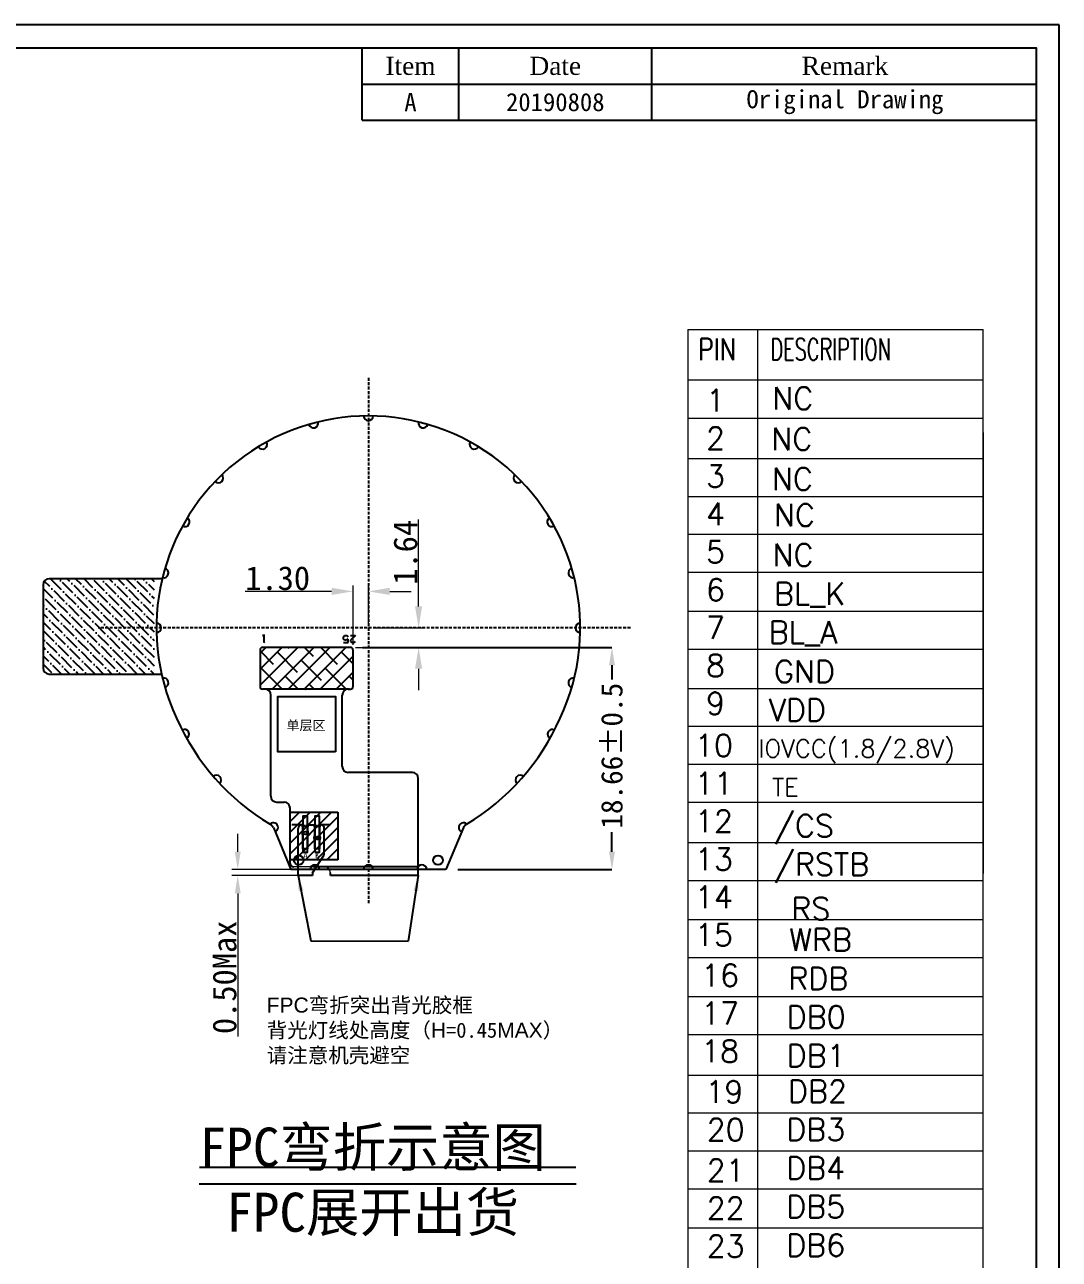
# Model space of a CAD drawing. Header units: millimetres. Extents: x 1040 to 3675, y 249 to 975.
# Drawn here: x 3380.3 to 3467.2, y 633.8 to 737.5 of the extents above; entities that cross this region are included whole.
import ezdxf

# ---------------------------------------------------------------- set-up
doc = ezdxf.new("R2010")
doc.units = ezdxf.units.MM
doc.linetypes.add('DASHED2', pattern=[0.375, 0.25, -0.125])
for name, color, linetype in [('dim', 3, 'Continuous'), ('DWG', 7, 'Continuous'), ('FPC', 33, 'Continuous'), ('FPC-LED', 30, 'Continuous'), ('FPC-O正面白油层', 7, 'Continuous'), ('FRAME', 154, 'Continuous'), ('KeepOutLayer', 6, 'Continuous'), ('L63', 3, 'Continuous'), ('TopOverlay', 2, 'Continuous'), ('标注', 3, 'Continuous'), ('铁框', 5, 'Continuous')]:
    doc.layers.add(name, color=color, linetype=linetype)
doc.styles.get("Standard").update_dxf_attribs({"font": 'txt', "bigfont": 'gbcbig.shx'})
doc.styles.add('宋体', font='')
doc.styles.add('工程', font='gbenor.shx', dxfattribs={"width": 1.25, "bigfont": 'gbcbig.shx'})
doc.styles.get('宋体').set_extended_font_data('SimSun')
doc.dimstyles.get("Standard").update_dxf_attribs({"dimtxt": 0.18, "dimasz": 0.18, "dimexe": 0.18, "dimexo": 0.0625, "dimgap": 0.09, "dimtad": 0, "dimzin": 0, "dimdsep": 46, "dimtxsty": 'Standard', "dimcen": 0, "dimadec": 0, "dimazin": 0, "dimtfac": 1, "dimtofl": 0, "dimtmove": 0, "dimatfit": 3, "dimfxl": 1, "dimtolj": 1, "dimtzin": 0, "dimarcsym": 0})
doc.dimstyles.new('标准', dxfattribs={"dimtxt": 2, "dimasz": 1.8, "dimexe": 0.5, "dimexo": 0.4, "dimgap": 0.1, "dimtad": 1, "dimzin": 1, "dimdsep": 46, "dimtxsty": '工程', "dimblk": 'CLOSEDBLANK', "dimcen": 0.09, "dimclrd": 3, "dimclre": 3, "dimclrt": 3, "dimadec": 0, "dimazin": 0, "dimtfac": 1, "dimtofl": 0, "dimtmove": 0, "dimatfit": 3, "dimldrblk": 'CLOSEDBLANK', "dimfxl": 1, "dimtolj": 1, "dimlwd": 0, "dimlwe": 0, "dimarcsym": 0})
doc.dimstyles.new('标注', dxfattribs={"dimtxt": 1.2, "dimasz": 1, "dimexe": 0, "dimexo": 1, "dimgap": 0.2, "dimtad": 0, "dimrnd": 0.0005, "dimzin": 9, "dimdsep": 46, "dimtxsty": 'Standard', "dimcen": 0, "dimclrd": 3, "dimclre": 3, "dimclrt": 3, "dimadec": 0, "dimazin": 0, "dimtfac": 1, "dimtmove": 0, "dimatfit": 3, "dimfxl": 1, "dimlwd": -1, "dimlwe": -1, "dimarcsym": 0})

# ---------------------------------------------------------------- blocks, each defined once
blk = doc.blocks.new('*D372')
at = {"color": 7, "transparency": 16777216}
for p, q in [((3408.65, 685.17), (3429.6, 685.17)), ((3429.6, 683.67), (3429.6, 682.48)), ((3429.6, 668.01), (3429.6, 669.66)), ((3416.65, 666.51), (3429.6, 666.51))]:
    blk.add_line(p, q, dxfattribs=at)
for points in [[(3429.35, 683.67), (3429.85, 683.67), (3429.6, 685.17)], [(3429.35, 668.01), (3429.85, 668.01), (3429.6, 666.51)]]:
    blk.add_solid(points, dxfattribs=at)
at = {"layer": 'Defpoints', "color": 0, "transparency": 16777216}
for p in [(3407.65, 685.17), (3429.6, 685.17), (3415.65, 666.51)]:
    blk.add_point(p, dxfattribs=at)
at = {"color": 7, "transparency": 16777216, "insert": (3429.6, 676.07), "char_height": 1.8, "attachment_point": 5, "rotation": 90, "style": '宋体'}
blk.add_mtext('18.66±0.5', dxfattribs=at)
blk = doc.blocks.new('*D373')
at = {"color": 7, "lineweight": 0, "transparency": 16777216}
for p, q in [((3398.17, 668.01), (3398.17, 669.51)), ((3402.63, 666.51), (3397.67, 666.51)), ((3403.24, 666.01), (3397.67, 666.01)), ((3398.17, 664.51), (3398.17, 652.48))]:
    blk.add_line(p, q, dxfattribs=at)
at = {"color": 7, "transparency": 16777216}
for points in [[(3397.92, 668.01), (3398.42, 668.01), (3398.17, 666.51)], [(3397.92, 664.51), (3398.42, 664.51), (3398.17, 666.01)]]:
    blk.add_solid(points, dxfattribs=at)
at = {"layer": 'Defpoints', "color": 0, "transparency": 16777216}
for p in [(3398.17, 666.51), (3403.03, 666.51), (3403.64, 666.01)]:
    blk.add_point(p, dxfattribs=at)
at = {"color": 7, "transparency": 16777216, "insert": (3397.07, 657.46), "char_height": 2, "attachment_point": 5, "rotation": 90, "style": '宋体'}
blk.add_mtext('\\A1;0.50Max', dxfattribs=at)
blk = doc.blocks.new('_ClosedBlank')
at = {"color": 0, "linetype": 'ByBlock', "lineweight": -2}
for p, q in [((-1, 0.167), (0, 0)), ((-1, 0.167), (-1, -0.167)), ((0, 0), (-1, -0.167))]:
    blk.add_line(p, q, dxfattribs=at)
blk = doc.blocks.new('*D374')
at = {"color": 7, "lineweight": 0, "transparency": 16777216}
for p, q in [((3413.36, 688.61), (3413.36, 695.9)), ((3409.54, 686.81), (3413.86, 686.81)), ((3408.05, 685.17), (3413.86, 685.17)), ((3413.36, 683.37), (3413.36, 681.57))]:
    blk.add_line(p, q, dxfattribs=at)
at = {"color": 7, "transparency": 16777216}
for points in [[(3413.06, 688.61), (3413.66, 688.61), (3413.36, 686.81)], [(3413.06, 683.37), (3413.66, 683.37), (3413.36, 685.17)]]:
    blk.add_solid(points, dxfattribs=at)
at = {"layer": 'Defpoints', "color": 0, "transparency": 16777216}
for p in [(3409.14, 686.81), (3413.36, 686.81), (3407.65, 685.17)]:
    blk.add_point(p, dxfattribs=at)
at = {"color": 7, "transparency": 16777216, "insert": (3412.26, 693.15), "char_height": 2, "attachment_point": 5, "rotation": 90, "style": '宋体'}
blk.add_mtext('\\A1;1.64', dxfattribs=at)
blk = doc.blocks.new('*D375')
at = {"color": 7, "lineweight": 0, "transparency": 16777216}
for p, q in [((3406.05, 689.87), (3398.8, 689.87)), ((3407.85, 685.37), (3407.85, 690.37)), ((3409.14, 687.21), (3409.14, 690.37)), ((3410.94, 689.87), (3412.74, 689.87))]:
    blk.add_line(p, q, dxfattribs=at)
at = {"color": 7, "transparency": 16777216}
for points in [[(3406.05, 690.17), (3406.05, 689.57), (3407.85, 689.87)], [(3410.94, 690.17), (3410.94, 689.57), (3409.14, 689.87)]]:
    blk.add_solid(points, dxfattribs=at)
at = {"layer": 'Defpoints', "color": 0, "transparency": 16777216}
for p in [(3409.14, 689.87), (3409.14, 686.81), (3407.85, 684.97)]:
    blk.add_point(p, dxfattribs=at)
at = {"color": 7, "transparency": 16777216, "insert": (3401.52, 690.97), "char_height": 2, "attachment_point": 5, "style": '宋体'}
blk.add_mtext('\\A1;1.30', dxfattribs=at)
blk = doc.blocks.new('f')
h = blk.add_hatch()
h.set_pattern_fill('ANSI31', color=2, scale=0.2, style=0)
h.set_pattern_definition([(45, (236.8483, 0), (-0.4490128, 0.4490128), [])])
h.paths.add_polyline_path([(485.95, 191.79), (481.95, 191.79), (481.95, 187.79), (485.95, 187.79)])
at = {"color": 2}
for p, q in [((481.95, 191.79), (485.95, 191.79)), ((481.95, 187.79), (481.95, 191.79)), ((485.95, 191.79), (485.95, 187.79)), ((485.95, 187.79), (481.95, 187.79))]:
    blk.add_line(p, q, dxfattribs=at)

msp = doc.modelspace()

# ---------------------------------------------------------------- hatches: boundary and pattern name
h = msp.add_hatch()
h.set_pattern_fill('ANSI38', scale=0.3, style=0)
h.set_pattern_definition([(225, (3796.8337, 387.7579), (0.6735192, -0.6735192), []), (315, (3796.8337, 387.7579), (2.0205576, -0.6735192), [2.38125, -1.42875])])
h.paths.add_polyline_path([(3400.0466, 682.4685, -1), (3400.0466, 682.4635), (3400.0466, 681.866, 0.41421356), (3400.2466, 681.666), (3400.4466, 681.666), (3401.8441, 681.666, -1), (3401.8491, 681.666), (3402.8441, 681.666, -1), (3402.8491, 681.666), (3403.8441, 681.666, -1), (3403.8491, 681.666), (3404.8441, 681.666, -1), (3404.8491, 681.666), (3405.8441, 681.666, -1.00101677), (3405.8491, 681.666), (3407.5466, 681.666), (3407.6466, 681.666, 0.41421356), (3407.8466, 681.866), (3407.8466, 684.966, 0.41421356), (3407.6466, 685.166), (3400.2466, 685.166, 0.41421356), (3400.0466, 684.966)])
h.paths.add_polyline_path([(3405.8491, 681.666, 1), (3405.8441, 681.666, -1)], flags=17)
at = {"layer": 'dim'}
h = msp.add_hatch(dxfattribs=at)
h.set_pattern_fill('ANSI36', color=256, scale=4, style=0)
h.set_pattern_definition([(135, (4091.52313, -3734.7195), (-0.265165043, 0.972271824), [1.25, -0.25, 0, -0.25])])
h.paths.add_polyline_path([(3381.8179, 690.4281, -0.41421356), (3382.3179, 690.9281), (3391.1679, 690.9281), (3391.1679, 682.9281), (3382.3179, 682.9281, -0.41421356), (3381.8179, 683.4281)])

# ---------------------------------------------------------------- linework, layer by layer
at = {"color": 0, "lineweight": 0}
for p, q in [((3435.963, 711.854), (3435.963, 626.661)), ((3441.8128, 711.854), (3441.8128, 626.661)), ((3460.7887, 626.661), (3460.7887, 711.854))]:
    msp.add_line(p, q, dxfattribs=at)
at = {"color": 0, "linetype": 'Continuous', "lineweight": 0}
for p, q in [((3435.963, 711.854), (3460.7887, 711.854)), ((3460.7887, 707.6114), (3435.963, 707.6114))]:
    msp.add_line(p, q, dxfattribs=at)
at = {"color": 1, "linetype": 'DASHED2'}
for p, q in [((3409.1417, 707.8136), (3409.1417, 663.6182)), ((3431.163, 686.806), (3386.4467, 686.806))]:
    msp.add_line(p, q, dxfattribs=at)
at = {"color": 30}
for p, q in [((3400.0466, 684.966), (3400.0466, 681.866)), ((3407.6466, 685.166), (3400.2466, 685.166)), ((3407.8466, 684.966), (3407.8466, 681.866)), ((3407.5466, 681.666), (3400.3466, 681.666)), ((3400.9466, 672.6758), (3400.9466, 681.166)), ((3406.9466, 675.166), (3406.9466, 681.166)), ((3412.8344, 674.666), (3407.4466, 674.666)), ((3413.3344, 666.006), (3405.9492, 666.006))]:
    msp.add_line(p, q, dxfattribs=at)
at = {"color": 7}
for p, q in [((3400.4466, 681.666), (3400.2466, 681.666)), ((3407.4466, 681.666), (3407.6466, 681.666)), ((3401.1588, 670.0351), (3402.634, 666.506)), ((3415.6494, 666.506), (3402.634, 666.506)), ((3415.6494, 666.506), (3402.634, 666.506))]:
    msp.add_line(p, q, dxfattribs=at)
for p, q in [((3403.6417, 670.0692), (3403.6417, 670.258)), ((3405.0417, 670.0692), (3405.0417, 670.258))]:
    msp.add_line(p, q)
at = {"color": 2}
msp.add_line((3404.4417, 666.006), (3403.2417, 666.006), dxfattribs=at)
at = {"color": 0, "linetype": 'Continuous', "lineweight": 0}
for points in [[(3435.963, 704.4304), (3460.7887, 704.4304)], [(3435.963, 701.03), (3460.7887, 701.03)], [(3435.963, 697.8491), (3460.7887, 697.8491)], [(3435.963, 694.6681), (3460.7887, 694.6681)], [(3435.963, 691.4871), (3460.7887, 691.4871)], [(3435.963, 688.1965), (3460.7887, 688.1965)], [(3435.963, 685.0155), (3460.7887, 685.0155)], [(3435.963, 681.7248), (3460.7887, 681.7248)], [(3435.963, 678.5438), (3460.7887, 678.5438)], [(3435.963, 675.3629), (3460.7887, 675.3629)], [(3435.963, 672.1819), (3460.7887, 672.1819)], [(3435.963, 668.7815), (3460.7887, 668.7815)], [(3435.963, 665.6006), (3460.7887, 665.6006)], [(3435.963, 662.3099), (3460.7887, 662.3099)], [(3435.963, 659.1289), (3460.7887, 659.1289)], [(3435.963, 655.8382), (3460.7887, 655.8382)], [(3435.963, 652.6573), (3460.7887, 652.6573)], [(3435.963, 649.2569), (3460.7887, 649.2569)], [(3435.963, 646.0759), (3460.7887, 646.0759)], [(3435.963, 642.895), (3460.7887, 642.895)], [(3435.963, 639.714), (3460.7887, 639.714)], [(3435.963, 636.4233), (3460.7887, 636.4233)]]:
    msp.add_lwpolyline(points, dxfattribs=at)
at = {"lineweight": 0}
for points in [[(3460.7887, 703.2208), (3460.7887, 676.3084)], [(3460.7887, 699.8125), (3460.7887, 666.172)]]:
    msp.add_lwpolyline(points, dxfattribs=at)
at = {"color": 7}
msp.add_lwpolyline([(3406.3829, 676.4064), (3401.5332, 676.4064), (3401.5332, 681.0408), (3406.3829, 681.0408)], close=True, dxfattribs=at)
at = {"color": 30}
for centre, radius, start, end in [((3400.2466, 684.966), 0.2, 90, 180), ((3407.6466, 684.966), 0.2, 360, 90), ((3400.2466, 681.866), 0.2, 180, 270), ((3400.4466, 681.166), 0.5, 360, 90), ((3407.4466, 681.166), 0.5, 90, 180), ((3407.6466, 681.866), 0.2, 270, 360), ((3407.4466, 675.166), 0.5, 180, 270), ((3412.8344, 674.166), 0.5, 360, 90), ((3401.4466, 672.6758), 0.5, 180, 270), ((3402.8683, 667.0324), 0.3, 180, 270)]:
    msp.add_arc(centre, radius, start, end, dxfattribs=at)
at = {"layer": 'dim'}
for p, q in [((3391.8322, 690.9281), (3382.3179, 690.9281)), ((3381.8179, 690.4281), (3381.8179, 683.4281)), ((3382.3179, 682.9281), (3391.7713, 682.9281))]:
    msp.add_line(p, q, dxfattribs=at)
at = {"layer": 'dim', "color": 30}
msp.add_line((3401.4466, 672.1758), (3402.0683, 672.1758), dxfattribs=at)
at = {"layer": 'dim'}
for centre, start, end in [((3382.3179, 690.4281), 90, 180), ((3382.3179, 683.4281), 180, 270)]:
    msp.add_arc(centre, 0.5, start, end, dxfattribs=at)
at = {"layer": 'dim', "color": 30}
msp.add_arc((3402.0683, 671.6758), 0.5, 360, 90, dxfattribs=at)
at = {"layer": 'DWG', "color": 30, "lineweight": 0}
msp.add_line((3404.485, 666.7324), (3402.8683, 666.7324), dxfattribs=at)
msp.add_arc((3405.4467, 666.233), 0.5025, 0.117975, 85.624851, dxfattribs=at)
at = {"layer": 'FPC', "color": 30}
for p, q in [((3413.3344, 666.006), (3413.3344, 674.166)), ((3402.5683, 667.0324), (3402.5683, 671.6758)), ((3413.3344, 666.7324), (3404.485, 666.7324)), ((3405.9492, 666.006), (3405.9492, 666.2341)), ((3413.3344, 666.006), (3413.3344, 666.2324))]:
    msp.add_line(p, q, dxfattribs=at)
at = {"layer": 'FPC', "color": 2}
for p, q in [((3403.2417, 666.006), (3403.2417, 669.958)), ((3403.5417, 670.258), (3403.7168, 670.258)), ((3403.9668, 670.258), (3404.7168, 670.258)), ((3404.9668, 670.258), (3405.1417, 670.258)), ((3405.4417, 667.758), (3405.4417, 669.958)), ((3404.4417, 666.2479), (3405.4417, 667.758)), ((3404.4417, 666.2479), (3404.4417, 666.006))]:
    msp.add_line(p, q, dxfattribs=at)
at = {"layer": 'FPC', "color": 7}
for points in [[(3403.6417, 667.958), (3404.0417, 667.958), (3404.0417, 671.008), (3403.6417, 671.008)], [(3404.6417, 667.958), (3405.0417, 667.958), (3405.0417, 671.008), (3404.6417, 671.008)]]:
    msp.add_lwpolyline(points, close=True, dxfattribs=at)
at = {"layer": 'FPC', "color": 2}
for points in [[(3403.6417, 669.7685), (3403.6417, 670.0692)], [(3404.0417, 670.0692), (3404.0417, 669.7685)], [(3404.6417, 669.3631), (3404.6417, 670.0692)], [(3405.0417, 670.0692), (3405.0417, 669.3631)], [(3404.0417, 669.391), (3404.0417, 668.258), (3403.6417, 668.258), (3403.6417, 669.391)], [(3405.0417, 668.9856), (3405.0417, 668.258), (3404.6417, 668.258), (3404.6417, 668.9856)]]:
    msp.add_lwpolyline(points, dxfattribs=at)
for centre in [(3403.8417, 669.5798), (3404.8417, 669.1743)]:
    msp.add_circle(centre, 0.125, dxfattribs=at)
for centre, radius, start, end in [((3403.5417, 669.958), 0.3, 89.999949, 179.999949), ((3403.8417, 669.5798), 0.275, 136.658191, 223.341708), ((3403.8417, 670.258), 0.275, 179.999949, 223.341708), ((3403.8417, 670.258), 0.125, 179.999949, 359.999949), ((3403.8417, 670.258), 0.275, 316.658191, 359.999949), ((3403.8417, 669.5798), 0.275, 316.658191, 43.341708), ((3404.8417, 670.258), 0.275, 179.999949, 223.341708), ((3404.8417, 670.258), 0.125, 179.999949, 359.999949), ((3404.8417, 670.258), 0.275, 316.658191, 359.999949), ((3405.1417, 669.958), 0.3, 359.999949, 89.999949), ((3404.8417, 669.1743), 0.275, 136.658191, 223.341708), ((3404.8417, 669.1743), 0.275, 316.658191, 43.341708)]:
    msp.add_arc(centre, radius, start, end, dxfattribs=at)
at = {"layer": 'FPC-LED', "color": 7}
for p, q in [((3403.6417, 670.258), (3402.7255, 670.258)), ((3405.958, 670.258), (3405.0417, 670.258))]:
    msp.add_line(p, q, dxfattribs=at)
at = {"layer": 'FRAME', "color": 7}
for p, q in [((3408.6211, 729.4286), (3408.6211, 735.5112)), ((3416.7312, 729.4286), (3416.7312, 735.5112)), ((3432.9514, 729.4286), (3432.9514, 735.5112)), ((3408.6211, 732.4699), (3465.2283, 732.4699)), ((3408.6211, 729.4286), (3465.2283, 729.4286)), ((3408.6211, 729.4286), (3465.2283, 729.4286))]:
    msp.add_line(p, q, dxfattribs=at)
for points in [[(3467.1755, 737.4584), (3233.5079, 737.4584), (3233.5079, 581.68), (3467.1755, 581.68)], [(3465.2283, 583.6272), (3235.4551, 583.6272), (3235.4551, 735.5112), (3465.2283, 735.5112)]]:
    msp.add_lwpolyline(points, close=True, dxfattribs=at)
at = {"layer": 'KeepOutLayer', "color": 7}
for p, q in [((3400.4466, 686.166), (3400.2466, 686.166)), ((3400.2466, 686.166), (3400.3466, 686.166)), ((3400.3466, 686.166), (3400.3466, 685.5662)), ((3400.3466, 685.5662), (3400.4466, 685.6661)), ((3407.0469, 686.066), (3407.1469, 686.166)), ((3407.0469, 685.8661), (3407.0469, 686.066)), ((3407.1469, 685.7661), (3407.0469, 685.8661)), ((3407.0469, 685.5662), (3407.4468, 685.5662)), ((3407.1469, 686.166), (3407.3468, 686.166)), ((3407.2468, 685.7661), (3407.1469, 685.7661)), ((3407.4468, 685.8661), (3407.2468, 685.7661)), ((3407.3468, 686.166), (3407.4468, 686.066)), ((3407.4468, 685.5662), (3407.4468, 685.8661)), ((3407.6467, 686.166), (3408.0466, 686.166)), ((3408.0466, 686.166), (3407.6467, 685.7661)), ((3407.6467, 685.7661), (3407.6467, 685.6661)), ((3407.6467, 685.6661), (3407.7467, 685.5662)), ((3407.7467, 685.5662), (3407.9466, 685.5662)), ((3407.9466, 685.5662), (3408.0466, 685.6661))]:
    msp.add_line(p, q, dxfattribs=at)
at = {"layer": 'TopOverlay', "color": 7}
for centre, start, end in [((3401.8466, 681.666), 360, 180), ((3401.8466, 681.666), 180, 360), ((3402.8466, 681.666), 360, 180), ((3402.8466, 681.666), 180, 360), ((3403.8466, 681.666), 360, 180), ((3403.8466, 681.666), 180, 360), ((3404.8466, 681.666), 360, 180), ((3404.8466, 681.666), 180, 360), ((3405.8466, 681.666), 360, 180), ((3405.8466, 681.666), 180, 360)]:
    msp.add_arc(centre, 0.0025, start, end, dxfattribs=at)
at = {"layer": '标注', "color": 7}
for p, q in [((3394.9487, 641.5227), (3426.579, 641.5227)), ((3394.931, 640.1145), (3426.5816, 640.1145))]:
    msp.add_line(p, q, dxfattribs=at)
at = {"layer": '铁框', "color": 7}
msp.add_line((3417.1288, 670.0451), (3415.6494, 666.506), dxfattribs=at)
for centre in [(3403.2917, 667.296), (3414.9917, 667.296)]:
    msp.add_circle(centre, 0.4, dxfattribs=at)
for centre, radius, start, end in [((3409.1417, 686.806), 17.8, 334.789553, 205.210362), ((3404.5348, 703.9995), 0.4, 195.643786, 14.356214), ((3409.1417, 704.606), 0.4, 180.643786, 359.356214), ((3413.7487, 703.9995), 0.4, 165.643786, 344.356214), ((3400.2417, 702.2212), 0.4, 210.643786, 29.356214), ((3418.0417, 702.2212), 0.4, 150.643786, 329.356214), ((3396.5552, 699.3925), 0.4, 225.643786, 44.356214), ((3421.7282, 699.3925), 0.4, 135.643786, 314.356214), ((3393.7265, 695.706), 0.4, 240.643786, 59.356214), ((3424.557, 695.706), 0.4, 120.643786, 299.356214), ((3391.9483, 691.413), 0.4, 255.643786, 74.356214), ((3426.3352, 691.413), 0.4, 105.643786, 284.356214), ((3391.3417, 686.806), 0.4, 270.643786, 89.356214), ((3426.9417, 686.806), 0.4, 90.643786, 269.356214), ((3391.9483, 682.199), 0.4, 285.643786, 104.356214), ((3426.3352, 682.199), 0.4, 75.643786, 254.356214), ((3410.9494, 687.1127), 19.5723, 203.768583, 239.126961), ((3407.3341, 687.1127), 19.5723, 300.873039, 336.231417), ((3393.6892, 677.8845), 0.4, 298.716876, 117.545899), ((3424.5943, 677.8845), 0.4, 62.454101, 241.283124), ((3396.3796, 674.0438), 0.4, 312.477056, 131.306079), ((3421.9039, 674.0438), 0.4, 48.693921, 227.522944), ((3401.1547, 670.0451), 0.4, 292.683519, 134.203753), ((3400.1651, 669.3785), 1.1931, 33.962051, 51.605193), ((3417.1288, 670.0451), 0.4, 45.796247, 247.314846), ((3418.1184, 669.3785), 1.1931, 128.394807, 146.037949), ((3404.6417, 666.506), 0.4, 0, 180), ((3409.1417, 666.506), 0.4, 0, 180), ((3413.6417, 666.506), 0.4, 0, 180)]:
    msp.add_arc(centre, radius, start, end, dxfattribs=at)

# ---------------------------------------------------------------- block references
at = {"rotation": 179.999949452841}
msp.add_blockref('f', (3888.5152, 859.1246), dxfattribs=at)

# ---------------------------------------------------------------- texts
at = {"color": 0, "linetype": 'Continuous', "lineweight": 0}
for s, height, width, p in [('PIN', 1.82844, 0.8, (3436.8333, 709.2783)), ('DESCRIPTION', 1.828441, 0.65, (3442.9057, 709.2783))]:
    msp.add_text(s, height=height, dxfattribs=dict(at, width=width)).set_placement(p)
for s, height, p in [('1', 1.8647, (3437.4999, 704.9788)), ('NC', 1.86472, (3443.0748, 705.1529)), ('2', 1.8647, (3437.4999, 701.7979)), ('NC', 1.86472, (3443.0027, 701.7326)), ('3', 1.8647, (3437.4999, 698.6169)), ('NC', 1.86472, (3443.0388, 698.3783)), ('4', 1.8647, (3437.4999, 695.4359)), ('NC', 1.86472, (3443.2193, 695.3486)), ('5', 1.8647, (3437.4999, 692.2549)), ('NC', 1.86472, (3443.0936, 691.9969)), ('6', 1.8647, (3437.4999, 689.074)), ('BL_K', 1.86472, (3443.2184, 688.7467)), ('7', 1.8647, (3437.4999, 685.893)), ('BL_A', 1.86472, (3442.7771, 685.5074)), ('8', 1.8647, (3437.4999, 682.712)), ('GND', 1.86472, (3443.2184, 682.214)), ('9', 1.8647, (3437.4999, 679.531)), ('10', 1.86472, (3436.5634, 675.9991)), ('11', 1.86472, (3436.5634, 672.8182)), ('12', 1.86472, (3436.5634, 669.6372)), ('/CS', 1.86472, (3443.2184, 669.2568)), ('13', 1.86472, (3436.5634, 666.4562)), ('/RSTB', 1.86472, (3443.2184, 666.0175)), ('14', 1.86472, (3436.5634, 663.2752)), ('RS', 1.86472, (3444.6738, 662.2989)), ('15', 1.86472, (3436.5634, 660.0943)), ('WRB', 1.86472, (3444.4877, 659.6903)), ('16', 1.86472, (3437.0887, 656.6931)), ('RDB', 1.86472, (3444.4296, 656.4295)), ('17', 1.86472, (3437.0887, 653.5121)), ('DB0', 1.86472, (3444.2798, 653.1945)), ('18', 1.86472, (3437.0887, 650.3311)), ('DB1', 1.86472, (3444.2798, 649.9552)), ('19', 1.86472, (3437.44, 646.9162)), ('DB2', 1.86472, (3444.3885, 646.9534)), ('20', 1.86472, (3437.557, 643.7352)), ('DB3', 1.86472, (3444.237, 643.7491)), ('21', 1.86472, (3437.557, 640.3203)), ('DB4', 1.86472, (3444.237, 640.5098)), ('22', 1.86472, (3437.557, 637.1393)), ('DB5', 1.86472, (3444.237, 637.2705)), ('23', 1.86472, (3437.557, 633.9584)), ('DB6', 1.86472, (3444.237, 634.0313))]:
    msp.add_text(s, height=height, dxfattribs=at).set_placement(p)
at = {"linetype": 'Continuous', "lineweight": 0}
for s, height, p in [('VDD', 1.86472, (3442.7771, 678.9747)), ('IOVCC(1.8/2.8V)', 1.491777, (3441.8992, 675.9305)), ('TE', 1.49178, (3443.0508, 672.6635))]:
    msp.add_text(s, height=height, dxfattribs=at).set_placement(p)
at = {"layer": 'dim', "insert": (3400.6017, 655.761), "char_height": 1.2634361, "width": 35.378344, "attachment_point": 1, "style": '宋体'}
msp.add_mtext('{\\fArial|b0|i0|c0|p32;\\C7;FPC\\fSimSun|b0|i0|c134|p2;弯折突出背光胶框\\P背光灯线处高度（\\fArial|b0|i0|c0|p32;H\\fSimSun|b0|i0|c134|p2;=0.45\\fArial|b0|i0|c0|p32;MAX\\fSimSun|b0|i0|c134|p2;）\\P请注意机壳避空}', dxfattribs=at)
at = {"layer": 'FPC-O正面白油层', "color": 2, "style": '宋体'}
for s, p in [('A', (3403.6891, 667.4783)), ('K', (3404.6805, 667.4908))]:
    msp.add_text(s, height=0.45, rotation=359.999949, dxfattribs=at).set_placement(p)
at = {"layer": 'FRAME', "color": 7, "attachment_point": 5, "style": '宋体'}
for s, insert, char_height in [('{\\fTimes New Roman|b0|i0|c0|p18;Item}', (3412.6762, 733.9905), 1.52064), ('{\\fTimes New Roman|b0|i0|c0|p18;Date}', (3424.8413, 733.9905), 1.52064), ('{\\fTimes New Roman|b0|i0|c0|p18;Remark}', (3449.1715, 733.9905), 1.52064), ('Original Drawing', (3449.1715, 730.9493), 1.52064), ('A', (3412.6762, 730.9493), 1.5206), ('20190808', (3424.8413, 730.9493), 1.52064)]:
    msp.add_mtext(s, dxfattribs=dict(at, insert=insert, char_height=char_height))
at = {"layer": 'L63', "color": 7, "lineweight": 5, "insert": (3405.5407, 678.1231), "char_height": 0.8, "width": 6.183876, "attachment_point": 9}
msp.add_mtext('{\\fSimSun|b0|i0|c134|p2;单层区}', dxfattribs=at)
at = {"layer": '标注', "color": 7, "insert": (3394.9757, 635.7184), "char_height": 3.281257, "width": 46.161719, "attachment_point": 7, "style": '宋体'}
msp.add_mtext('{\\fSimSun|b0|i0|c134|p2;FPC弯折示意图\\P FPC展开出货}', dxfattribs=at)

# ---------------------------------------------------------------- dimensions: what is measured, and where the dimension line sits
dim = msp.add_linear_dim(base=(3413.3568, 686.806), p1=(3407.6466, 685.166), p2=(3409.1417, 686.806), angle=90, dimstyle='标准', override={"dimtxsty": '宋体', "dimsah": 1, "dimclrd": 7, "dimclre": 7, "dimclrt": 7})
dim.commit()
dim.dimension.update_dxf_attribs({"geometry": '*D374', "text_midpoint": (3412.2568, 693.154)})
dim = msp.add_linear_dim(base=(3409.1417, 689.8657), p1=(3407.8466, 684.966), p2=(3409.1417, 686.806), dimstyle='标准', override={"dimtxsty": '宋体', "dimsah": 1, "dimclrd": 7, "dimclre": 7, "dimclrt": 7})
dim.commit()
dim.dimension.update_dxf_attribs({"geometry": '*D375', "text_midpoint": (3401.5209, 689.8657), "dimtype": 160})
dim = msp.add_linear_dim(base=(3429.6005, 685.166), p1=(3415.6494, 666.506), p2=(3407.6466, 685.166), angle=90, dimstyle='标注', override={"dimtxt": 1.8, "dimasz": 1.5, "dimtxsty": '宋体', "dimclrd": 7, "dimclre": 7, "dimclrt": 7, "dimtol": 1, "dimtp": 0.5, "dimtm": 0.5, "dimfxl": 0.2})
dim.commit()
dim.dimension.update_dxf_attribs({"geometry": '*D372', "text_midpoint": (3429.6005, 676.0663), "dimtype": 160})
dim = msp.add_linear_dim(base=(3398.1745, 666.506), p1=(3403.6417, 666.006), p2=(3403.0341, 666.506), angle=90, text='<>Max', dimstyle='标准', override={"dimasz": 1.5, "dimtxsty": '宋体', "dimsah": 1, "dimclrd": 7, "dimclre": 7, "dimclrt": 7})
dim.commit()
dim.dimension.update_dxf_attribs({"geometry": '*D373', "text_midpoint": (3398.1745, 657.456), "dimtype": 160})

# ---------------------------------------------------------------- leaders
at = {"layer": 'dim', "color": 7}
for points in [[(3403.2417, 666.006), (3404.2966, 660.5124), (3412.4867, 660.495)], [(3413.3344, 666.006), (3412.4867, 660.495)]]:
    msp.add_leader(points, dimstyle='Standard', override={"dimscale": 0.5, "dimtxt": 2.6, "dimasz": 2.6, "dimexe": 0.3, "dimexo": 0.3, "dimzin": 0, "dimtxsty": '宋体', "dimcen": 0, "dimclrd": 7, "dimclrt": 3, "dimtp": 0, "dimtm": 0, "dimtzin": 0}, dxfattribs=at)

doc.saveas('drawing.dxf')
